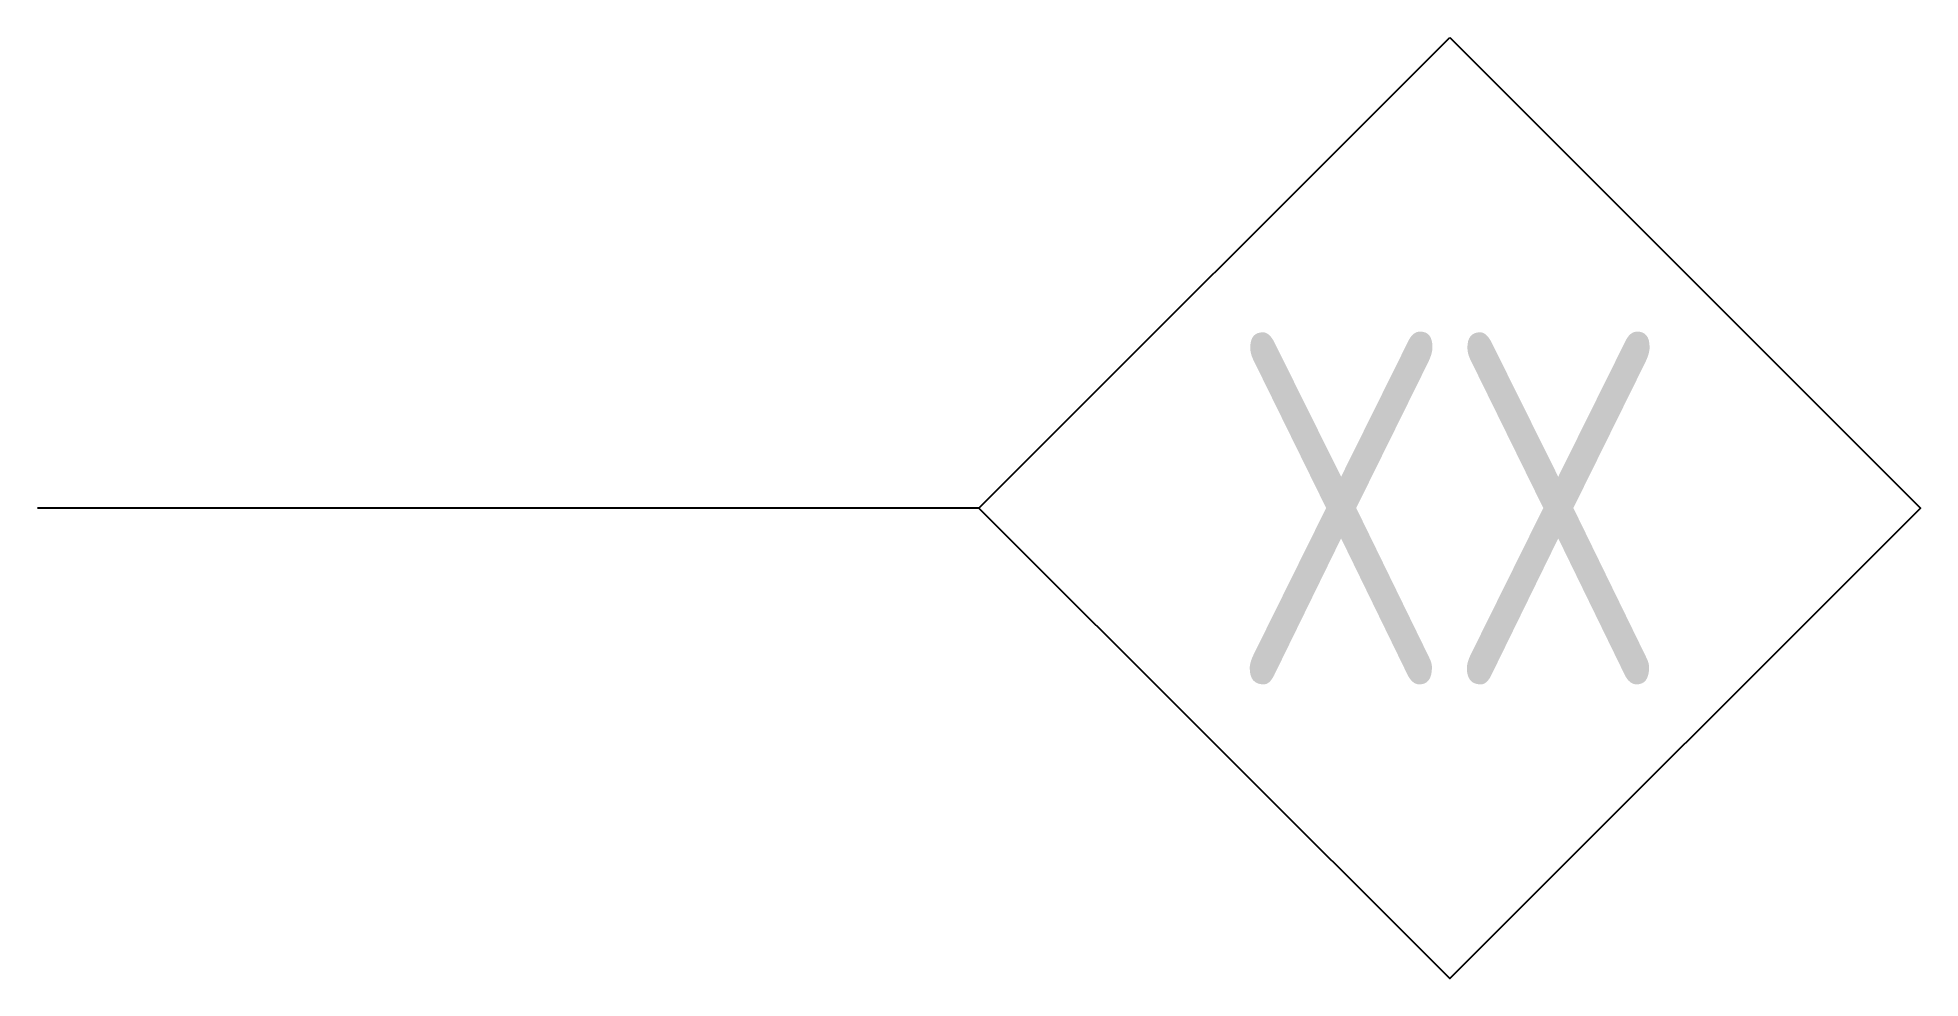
# Model space of a CAD drawing. Header units: inches. Extents: x -0.375 to 0.125, y -0.125 to 0.125.
import ezdxf
from ezdxf.enums import TextEntityAlignment as Align

# ---------------------------------------------------------------- set-up
doc = ezdxf.new("R2010")
doc.units = ezdxf.units.IN
doc.header["$MEASUREMENT"] = 0
doc.layers.add('0 @ 1', color=7, linetype='Continuous')
doc.styles.add('HandAttr', font='archquik.shx', dxfattribs={"width": 0.8})

# ---------------------------------------------------------------- blocks, each defined once
blk = doc.blocks.new('*U7')
blk.add_line((-0.125, 0), (-0.375, 0))
at = {"color": 0, "linetype": 'ByBlock'}
blk.add_lwpolyline([(0, 0.125), (0.125, 0), (0, -0.125), (-0.125, 0)], close=True, dxfattribs=at)
at = {"color": 0, "linetype": 'ByBlock', "style": 'HandAttr', "width": 0.8}
blk.add_attdef('WALL_TAG', text='', height=0.09375, dxfattribs=at).set_placement((0, 0), align=Align.MIDDLE)

msp = doc.modelspace()

# ---------------------------------------------------------------- block references
at = {"layer": '0 @ 1'}
msp.add_blockref('*U7', (0, 0), dxfattribs=at).add_auto_attribs({'WALL_TAG': 'XX'})

doc.saveas('drawing.dxf')
